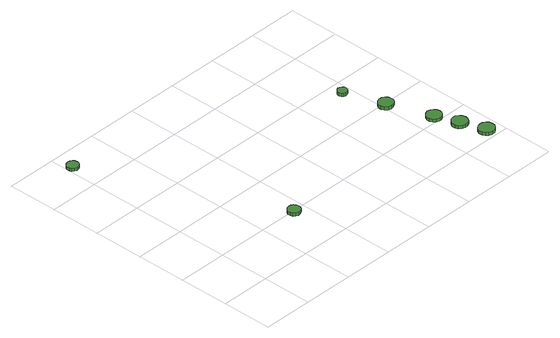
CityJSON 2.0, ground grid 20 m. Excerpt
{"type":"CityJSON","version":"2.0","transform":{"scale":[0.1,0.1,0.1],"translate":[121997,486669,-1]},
"CityObjects":{
"tree1":{"type":"SolitaryVegetationObject","attributes":{"function":"something"},"geometry":[{"type":"MultiSurface","lod":"1","boundaries":[[[0,1,2,3,4,5,6,7,8,9,10,11,12,13,14]],[[15,16,17,18,19,20,21,22,23,24,25,26,27,28,29]],[[0,29,28,1]],[[1,28,27,2]],[[2,27,26,3]],[[3,26,25,4]],[[4,25,24,5]],[[5,24,23,6]],[[6,23,22,7]],[[7,22,21,8]],[[8,21,20,9]],[[9,20,19,10]],[[10,19,18,11]],[[11,18,17,12]],[[12,17,16,13]],[[13,16,15,14]],[[14,15,29,0]]]}]},
"tree2":{"type":"SolitaryVegetationObject","attributes":{"function":"something"},"geometry":[{"type":"MultiSurface","lod":"1","boundaries":[[[30,31,32,33,34,35,36,37,38,39,40,41,42,43,44]],[[45,46,47,48,49,50,51,52,53,54,55,56,57,58,59]],[[30,59,58,31]],[[31,58,57,32]],[[32,57,56,33]],[[33,56,55,34]],[[34,55,54,35]],[[35,54,53,36]],[[36,53,52,37]],[[37,52,51,38]],[[38,51,50,39]],[[39,50,49,40]],[[40,49,48,41]],[[41,48,47,42]],[[42,47,46,43]],[[43,46,45,44]],[[44,45,59,30]]]}]},
"tree3":{"type":"SolitaryVegetationObject","attributes":{"function":"something"},"geometry":[{"type":"MultiSurface","lod":"1","boundaries":[[[60,61,62,63,64,65,66,67,68,69,70,71,72,73,74]],[[75,76,77,78,79,80,81,82,83,84,85,86,87,88,89]],[[60,89,88,61]],[[61,88,87,62]],[[62,87,86,63]],[[63,86,85,64]],[[64,85,84,65]],[[65,84,83,66]],[[66,83,82,67]],[[67,82,81,68]],[[68,81,80,69]],[[69,80,79,70]],[[70,79,78,71]],[[71,78,77,72]],[[72,77,76,73]],[[73,76,75,74]],[[74,75,89,60]]]}]},
"tree4":{"type":"SolitaryVegetationObject","attributes":{"function":"something"},"geometry":[{"type":"MultiSurface","lod":"1","boundaries":[[[90,91,92,93,94,95,96,97,98,99,100,101,102,103,104]],[[105,106,107,108,109,110,111,112,113,114,115,116,117,118,119]],[[90,119,118,91]],[[91,118,117,92]],[[92,117,116,93]],[[93,116,115,94]],[[94,115,114,95]],[[95,114,113,96]],[[96,113,112,97]],[[97,112,111,98]],[[98,111,110,99]],[[99,110,109,100]],[[100,109,108,101]],[[101,108,107,102]],[[102,107,106,103]],[[103,106,105,104]],[[104,105,119,90]]]}]},
"tree5":{"type":"SolitaryVegetationObject","attributes":{"function":"something"},"geometry":[{"type":"MultiSurface","lod":"1","boundaries":[[[120,121,122,123,124,125,126,127,128,129,130,131,132,133,134]],[[135,136,137,138,139,140,141,142,143,144,145,146,147,148,149]],[[120,149,148,121]],[[121,148,147,122]],[[122,147,146,123]],[[123,146,145,124]],[[124,145,144,125]],[[125,144,143,126]],[[126,143,142,127]],[[127,142,141,128]],[[128,141,140,129]],[[129,140,139,130]],[[130,139,138,131]],[[131,138,137,132]],[[132,137,136,133]],[[133,136,135,134]],[[134,135,149,120]]]}]},
"tree6":{"type":"SolitaryVegetationObject","attributes":{"function":"something"},"geometry":[{"type":"MultiSurface","lod":"1","boundaries":[[[150,151,152,153,154,155,156,157,158,159,160,161,162,163,164]],[[165,166,167,168,169,170,171,172,173,174,175,176,177,178,179]],[[150,179,178,151]],[[151,178,177,152]],[[152,177,176,153]],[[153,176,175,154]],[[154,175,174,155]],[[155,174,173,156]],[[156,173,172,157]],[[157,172,171,158]],[[158,171,170,159]],[[159,170,169,160]],[[160,169,168,161]],[[161,168,167,162]],[[162,167,166,163]],[[163,166,165,164]],[[164,165,179,150]]]}]},
"tree7":{"type":"SolitaryVegetationObject","attributes":{"function":"something"},"geometry":[{"type":"MultiSurface","lod":"1","boundaries":[[[180,181,182,183,184,185,186,187,188,189,190,191,192,193,194]],[[195,196,197,198,199,200,201,202,203,204,205,206,207,208,209]],[[180,209,208,181]],[[181,208,207,182]],[[182,207,206,183]],[[183,206,205,184]],[[184,205,204,185]],[[185,204,203,186]],[[186,203,202,187]],[[187,202,201,188]],[[188,201,200,189]],[[189,200,199,190]],[[190,199,198,191]],[[191,198,197,192]],[[192,197,196,193]],[[193,196,195,194]],[[194,195,209,180]]]}]}
},
"vertices":[
[47,923,19],[45,933,19],[40,940,19],[31,945,19],[22,946,19],[12,943,19],[5,937,19],[1,928,19],[1,918,19],[5,909,19],[12,903,19],[22,900,19],[31,901,19],[40,906,19],[45,913,19],[45,913,7],[40,906,7],[31,901,7],[22,900,7],[12,903,7],[5,909,7],[1,918,7],[1,928,7],[5,937,7],[12,943,7],[22,946,7],[31,945,7],[40,940,7],[45,933,7],[47,923,7],
[373,193,22],[371,203,22],[365,212,22],[356,217,22],[346,218,22],[336,215,22],[328,208,22],[324,198,22],[324,188,22],[328,179,22],[336,172,22],[346,168,22],[356,169,22],[365,175,22],[371,183,22],[371,183,9],[365,175,9],[356,169,9],[346,168,9],[336,172,9],[328,179,9],[324,188,9],[324,198,9],[328,208,9],[336,215,9],[346,218,9],[356,217,9],[365,212,9],[371,203,9],[373,193,9],
[979,542,27],[978,550,27],[973,556,27],[966,560,27],[958,561,27],[951,558,27],[945,553,27],[941,546,27],[941,538,27],[945,531,27],[951,525,27],[958,523,27],[966,524,27],[973,528,27],[978,534,27],[978,534,14],[973,528,14],[966,524,14],[958,523,14],[951,525,14],[945,531,14],[941,538,14],[941,546,14],[945,553,14],[951,558,14],[958,561,14],[966,560,14],[973,556,14],[978,550,14],[979,542,14],
[1042,388,26],[1040,400,26],[1033,410,26],[1022,416,26],[1010,417,26],[998,413,26],[989,405,26],[984,394,26],[984,382,26],[989,371,26],[998,362,26],[1010,359,26],[1022,360,26],[1033,366,26],[1040,376,26],[1040,376,13],[1033,366,13],[1022,360,13],[1010,359,13],[998,362,13],[989,371,13],[984,382,13],[984,394,13],[989,405,13],[998,413,13],[1010,417,13],[1022,416,13],[1033,410,13],[1040,400,13],[1042,388,13],
[1102,218,26],[1100,230,26],[1093,240,26],[1082,246,26],[1070,248,26],[1058,244,26],[1049,236,26],[1044,224,26],[1044,212,26],[1049,201,26],[1058,193,26],[1070,189,26],[1082,190,26],[1093,197,26],[1100,206,26],[1100,206,14],[1093,197,14],[1082,190,14],[1070,189,14],[1058,193,14],[1049,201,14],[1044,212,14],[1044,224,14],[1049,236,14],[1058,244,14],[1070,248,14],[1082,246,14],[1093,240,14],[1100,230,14],[1102,218,14],
[1136,129,27],[1133,142,27],[1126,152,27],[1115,159,27],[1102,160,27],[1090,156,27],[1080,147,27],[1075,136,27],[1075,123,27],[1080,111,27],[1090,102,27],[1102,98,27],[1115,100,27],[1126,106,27],[1133,117,27],[1133,117,14],[1126,106,14],[1115,100,14],[1102,98,14],[1090,102,14],[1080,111,14],[1075,123,14],[1075,136,14],[1080,147,14],[1090,156,14],[1102,160,14],[1115,159,14],[1126,152,14],[1133,142,14],[1136,129,14],
[1170,35,27],[1168,48,27],[1160,58,27],[1149,65,27],[1136,66,27],[1124,62,27],[1114,54,27],[1109,42,27],[1109,29,27],[1114,17,27],[1124,9,27],[1136,5,27],[1149,6,27],[1160,12,27],[1168,23,27],[1168,23,14],[1160,12,14],[1149,6,14],[1136,5,14],[1124,9,14],[1114,17,14],[1109,29,14],[1109,42,14],[1114,54,14],[1124,62,14],[1136,66,14],[1149,65,14],[1160,58,14],[1168,48,14],[1170,35,14]
]}
